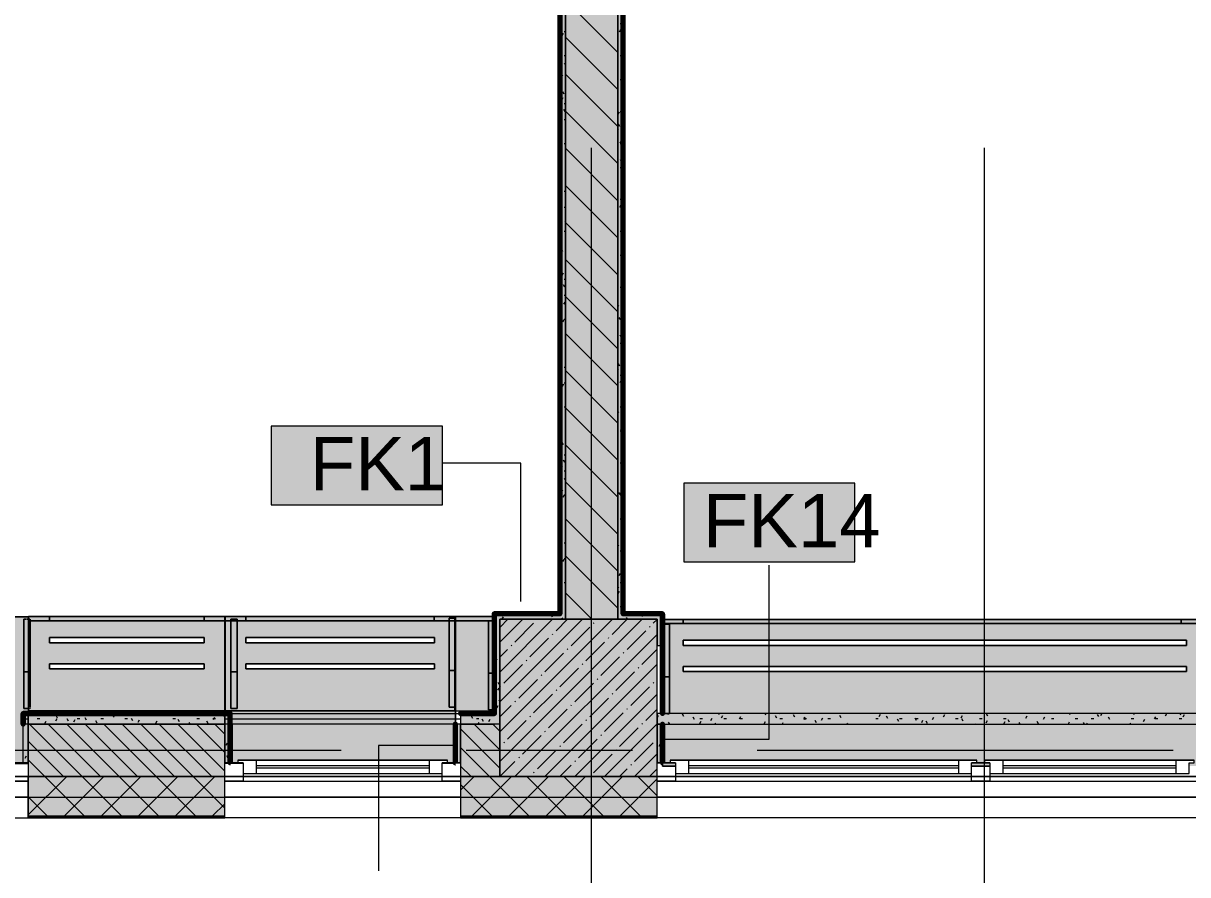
# Model space of a CAD drawing. Header units: millimetres. Extents: x -3817 to 677485, y -22715 to 103890.
# Drawn here: x 562509 to 566953, y 1402 to 4652 of the extents above; entities that cross this region are included whole.
import ezdxf

# ---------------------------------------------------------------- set-up
doc = ezdxf.new("R2010")
doc.units = ezdxf.units.MM
doc.layers.add('PDF _Геометрия', color=7, linetype='Continuous', true_color=0x1d1d1d)
doc.layers.add('PDF _Сплошная заливка', color=7, linetype='Continuous', true_color=0xffffff)
doc.layers.add('PDF _Текст', color=7, linetype='Continuous')
doc.styles.add('PDF GOST-Common', font='arial.ttf')

msp = doc.modelspace()

# ---------------------------------------------------------------- hatches: boundary and pattern name
at = {"layer": 'PDF _Сплошная заливка', "transparency": 33554559}
for points in [[(564778.1, 2376.9), (564798.1, 2376.9), (564798.1, 9156.9), (564778.1, 9156.9), (564778.1, 3094.1)], [(564928.1, 1776.9), (564928.1, 2376.9), (564328.1, 2376.9), (564328.1, 1776.9), (564477, 1776.9)], [(564948.1, 2376.9), (564948.1, 2396.9), (564798.1, 2396.9), (564798.1, 2376.9), (564928.1, 2376.9)], [(568828.1, 1976.9), (568828.1, 2016.9), (564928.1, 2016.9), (564928.1, 1976.9), (568130.7, 1976.9)]]:
    msp.add_hatch(color=256, dxfattribs=at).paths.add_polyline_path(points)
at = {"layer": 'PDF _Сплошная заливка', "true_color": 0xeae6de, "transparency": 33554559}
h = msp.add_hatch(color=254, dxfattribs=at)
h.paths.add_polyline_path([(562509.1, 2016.9), (562509.1, 1976.9), (562527.9, 1976.9), (562527.9, 2016.9)], flags=0)
h.paths.add_polyline_path([(560477.9, 1826.9), (560477.9, 1828.9), (560477.9, 1838.9), (561647.9, 1838.9), (561647.9, 1828.9), (561677.9, 1828.9), (561677.9, 1838.9), (562477.9, 1838.9), (562477.9, 1828.9), (562506.9, 1830.9), (562508.1, 2017.9), (562509.1, 2017.9), (562529.1, 2017.9), (562529.1, 2386.8), (560449.1, 2386.7), (560449.1, 1826.9)], flags=0)
h.paths.add_polyline_path([(560529.1, 2187.1), (560529.1, 2207.1), (562449.1, 2207.1), (562449.1, 2187.1), (560823.3, 2187.1)], flags=0)
h.paths.add_polyline_path([(560529.1, 2287.1), (560529.1, 2307.1), (562449.1, 2307.1), (562449.1, 2287.1), (560823.3, 2287.1)], flags=0)
h = msp.add_hatch(color=254, dxfattribs=at)
h.paths.add_polyline_path([(562528.9, 2027.4), (563279.1, 2027.4), (563279.1, 2387.3), (562528.9, 2387.3), (562528.9, 2138.1)], flags=0)
h.paths.add_polyline_path([(562608.9, 2187.3), (562608.9, 2207.3), (563199.1, 2207.3), (563199.1, 2187.3)], flags=0)
h.paths.add_polyline_path([(562608.9, 2287.3), (562608.9, 2307.3), (563199.1, 2307.3), (563199.1, 2287.3)], flags=0)
h = msp.add_hatch(color=254, dxfattribs=at)
h.paths.add_polyline_path([(563277.9, 2027.4), (564158.1, 2027.4), (564158.1, 2387.3), (563277.9, 2387.3), (563277.9, 2138.1)], flags=0)
h.paths.add_polyline_path([(563357.9, 2187.3), (563357.9, 2207.3), (564078.3, 2207.3), (564078.3, 2187.3), (563746.3, 2187.3)], flags=0)
h.paths.add_polyline_path([(563357.9, 2287.3), (563357.9, 2307.3), (564078.3, 2307.3), (564078.3, 2287.3), (563746.3, 2287.3)], flags=0)
h = msp.add_hatch(color=254, dxfattribs=at)
h.paths.add_polyline_path([(564156.4, 2027.4), (564306.6, 2027.4), (564306.6, 2387.3), (564156.4, 2387.3), (564156.4, 2138.1)], flags=0)
h.paths.add_polyline_path([(564307.6, 2027.4), (564308.1, 2027.4), (564307.6, 2138.1)], flags=0)
h = msp.add_hatch(color=254, dxfattribs=at)
h.paths.add_polyline_path([(564949.1, 1816.9), (564998.1, 1816.9), (564998.1, 1828.9), (564978.1, 1828.9), (564978.1, 1838.9), (566148.1, 1838.9), (566148.1, 1828.9), (566128.1, 1828.9), (566128.1, 1816.9), (566198.1, 1816.9), (566198.1, 1828.9), (566178.1, 1828.9), (566178.1, 1838.9), (566978.1, 1838.9), (566978.1, 1828.9), (566958.1, 1828.9), (566958.1, 1816.9), (567028.1, 1816.9), (567028.1, 1828.9), (567007.1, 1828.9), (567007.1, 1976.9), (564949.1, 1976.9), (564948.1, 1816.9)], flags=0)
h.paths.add_polyline_path([(566669.2, 2016.9), (567028.1, 2017.9), (567028.1, 2376.8), (564949.1, 2375.5), (564949.1, 2016.9), (565917.6, 2016.9)], flags=0)
h.paths.add_polyline_path([(565028.1, 2177.1), (565028.1, 2197.1), (566948.1, 2197.1), (566948.1, 2177.1), (565207.7, 2177.1)], flags=0)
h.paths.add_polyline_path([(565028.1, 2277.1), (565028.1, 2297.1), (566948.1, 2297.1), (566948.1, 2277.1), (565207.7, 2277.1)], flags=0)
at = {"layer": 'PDF _Сплошная заливка', "transparency": 33554559}
h = msp.add_hatch(color=256, dxfattribs=at)
h.paths.add_polyline_path([(564178.1, 1976.9), (564308.1, 1976.9), (564308.1, 2016.9), (564178.1, 2016.9)], flags=0)
h.paths.add_polyline_path([(563015.5, 1976.9), (563278.1, 1976.9), (563278.1, 2016.9), (562527.9, 2016.9), (562527.9, 1976.9)], flags=0)
at = {"layer": 'PDF _Сплошная заливка', "true_color": 0xeae6de, "transparency": 33554559}
h = msp.add_hatch(color=254, dxfattribs=at)
h.paths.add_polyline_path([(563297.7, 2016.9), (563278.1, 2016.9), (563278.1, 1976.9), (563297.7, 1976.9)], flags=0)
h.paths.add_polyline_path([(563348.1, 1827.4), (563348.1, 1828.9), (563328.1, 1828.9), (563328.1, 1838.9), (564128.1, 1838.9), (564128.1, 1828.9), (564157.1, 1828.9), (564157.1, 2027.4), (563278.1, 2027.4), (563278.1, 2017.9), (563298.7, 2016.9), (563298.1, 1828.9), (563328.1, 1827.4)], flags=0)
at = {"layer": 'PDF _Сплошная заливка', "transparency": 33554559}
h = msp.add_hatch(color=256, dxfattribs=at)
h.paths.add_polyline_path([(590708.1, 1776.9), (590708.1, 1976.9), (590658.1, 1976.9), (590658.1, 1776.9)], flags=0)
h.paths.add_polyline_path([(584278.1, 1776.9), (584278.1, 1976.9), (583278.4, 1976.9), (583278.4, 1776.9), (584206.9, 1776.9)], flags=0)
h.paths.add_polyline_path([(588591.4, 1776.9), (589258.1, 1776.9), (589258.1, 1976.9), (588138.1, 1976.9), (588138.1, 1776.9)], flags=0)
h.paths.add_polyline_path([(585778.1, 1776.9), (586038.1, 1776.9), (586038.1, 1976.9), (585778.1, 1976.9)], flags=0)
h.paths.add_polyline_path([(576978.1, 1776.9), (577608.1, 1776.9), (577608.1, 1976.9), (576978.1, 1976.9)], flags=0)
h.paths.add_polyline_path([(578448.1, 1776.9), (578577.9, 1776.9), (578577.9, 1976.9), (578448.1, 1976.9), (578448.1, 1803.6)], flags=0)
h.paths.add_polyline_path([(574878.1, 1776.9), (574878.1, 1976.9), (574678.1, 1976.9), (574678.1, 1776.9)], flags=0)
h.paths.add_polyline_path([(574078.1, 1776.9), (574078.1, 1976.9), (573778.1, 1976.9), (573778.1, 1776.9), (573976.6, 1776.9)], flags=0)
h.paths.add_polyline_path([(582097.9, 1776.9), (582378.4, 1776.9), (582378.4, 1976.9), (582097.9, 1976.9)], flags=0)
h.paths.add_polyline_path([(572878.1, 1776.9), (572878.1, 1976.9), (571528.1, 1976.9), (571528.1, 1776.9), (572515.1, 1776.9)], flags=0)
h.paths.add_polyline_path([(563278.1, 1776.9), (563278.1, 1976.9), (562527.9, 1976.9), (562527.9, 1776.9), (563015.5, 1776.9)], flags=0)
h.paths.add_polyline_path([(564178.1, 1776.9), (564328.1, 1776.9), (564328.1, 1976.9), (564178.1, 1976.9)], flags=0)
h.paths.add_polyline_path([(569428.1, 1776.9), (569428.1, 1976.9), (568678.1, 1976.9), (568678.1, 1776.9), (568861.4, 1776.9)], flags=0)
h.paths.add_polyline_path([(567028.1, 1776.9), (567778.1, 1776.9), (567778.1, 1976.9), (567028.1, 1976.9)], flags=0)
h.paths.add_polyline_path([(558998.1, 1776.9), (559828.1, 1776.9), (559828.1, 1976.9), (558998.1, 1976.9)], flags=0)
h = msp.add_hatch(color=256, dxfattribs=at)
h.paths.add_polyline_path([(584278.1, 1626.9), (584278.1, 1776.9), (583278.4, 1776.9), (583278.4, 1626.9), (584206.9, 1626.9)], flags=0)
h.paths.add_polyline_path([(589258.1, 1626.9), (589258.1, 1776.9), (588138.1, 1776.9), (588138.1, 1626.9), (588591.4, 1626.9)], flags=0)
h.paths.add_polyline_path([(586038.1, 1626.9), (586038.1, 1776.9), (585178.1, 1776.9), (585178.1, 1626.9), (585668.4, 1626.9)], flags=0)
h.paths.add_polyline_path([(591155.8, 1626.9), (591155.8, 1776.9), (590158.1, 1776.9), (590158.1, 1626.9), (590783.6, 1626.9)], flags=0)
h.paths.add_polyline_path([(573778.1, 1626.9), (574878.1, 1626.9), (574878.1, 1776.9), (573778.1, 1776.9)], flags=0)
h.paths.add_polyline_path([(581257.9, 1626.9), (582378.4, 1626.9), (582378.4, 1776.9), (581257.9, 1776.9)], flags=0)
h.paths.add_polyline_path([(578448.1, 1626.9), (578577.9, 1626.9), (578577.9, 1776.9), (576978.1, 1776.9), (576978.1, 1626.9), (578361, 1626.9)], flags=0)
h.paths.add_polyline_path([(564928.1, 1626.9), (564928.1, 1776.9), (564178.1, 1776.9), (564178.1, 1626.9), (564477, 1626.9)], flags=0)
h.paths.add_polyline_path([(567778.1, 1626.9), (567778.1, 1776.9), (567028.1, 1776.9), (567028.1, 1626.9), (567399.9, 1626.9)], flags=0)
h.paths.add_polyline_path([(572878.1, 1626.9), (572878.1, 1776.9), (571528.1, 1776.9), (571528.1, 1626.9), (572515.1, 1626.9)], flags=0)
h.paths.add_polyline_path([(568861.4, 1626.9), (569428.1, 1626.9), (569428.1, 1776.9), (568678.1, 1776.9), (568678.1, 1626.9)], flags=0)
h.paths.add_polyline_path([(563278.1, 1626.9), (563278.1, 1776.9), (562527.9, 1776.9), (562527.9, 1626.9), (563015.5, 1626.9)], flags=0)
h.paths.add_polyline_path([(560427.9, 1626.9), (560427.9, 1776.9), (558998.1, 1776.9), (558998.1, 1626.9), (559361.8, 1626.9)], flags=0)
h.paths.add_polyline_path([(555898.1, 1626.9), (555898.1, 1776.9), (551908.1, 1776.9), (551908.1, 1626.9), (554977.4, 1626.9)], flags=0)

# ---------------------------------------------------------------- linework, layer by layer
at = {"layer": 'PDF _Геометрия', "color": 231, "lineweight": 70, "true_color": 0xff80c0}
for points in [[(564948.1, 2396.9), (564948.1, 2017.4), (564949.1, 2017.4), (564949.1, 2396.9), (564949.1, 2397.9), (564799.1, 2397.9), (564799.1, 9155.9), (564948.1, 9155.9), (564949.1, 9155.9), (564949.1, 9555.9)], [(564198.1, 8925.9), (564557.1, 8925.9), (564557.1, 2397.9), (564307.6, 2397.9), (564306.6, 2397.9), (564306.6, 2017.9)], [(564558.1, 2397.9), (564558.1, 8926.9)], [(564306.6, 2016.9), (564307.6, 2016.9), (564307.6, 2396.9), (564308.1, 2396.9)]]:
    msp.add_lwpolyline(points, dxfattribs=at)
at = {"layer": 'PDF _Геометрия', "color": 7, "lineweight": 9}
for points in [[(564778.1, 9176.9), (564778.1, 9156.9), (564778.1, 2376.9), (564578.1, 2376.9), (564578.1, 8926.9), (564578.1, 2376.9), (564328.1, 2376.9), (564328.1, 1976.9), (564308.1, 1976.9), (564178.1, 1976.9), (564308.1, 1976.9)], [(564328.1, 1976.9), (564328.1, 1776.9), (564928.1, 1776.9), (564928.1, 2376.9), (564778.1, 2376.9), (564778.1, 9156.9)], [(564798.1, 2396.9), (564798.1, 9155.9)], [(564407.5, 2444.8), (564407.5, 2972.4), (564108.5, 2972.4)], [(564959, 1919.3), (565356.2, 1919.3), (565356.2, 2583)], [(564558.1, 2396.9), (564308.1, 2396.9)], [(564948.1, 2396.9), (564799.1, 2396.9)], [(564151.7, 1894.8), (563865.1, 1894.8), (563865.1, 1417.1)], [(562527.9, 1697.9), (563278.1, 1697.9)], [(564178.1, 1697.9), (564928.1, 1697.9)], [(562527.9, 1626.9), (563278.1, 1626.9)], [(562527.9, 1623.9), (563278.1, 1623.9)], [(564178.1, 1626.9), (564928.1, 1626.9)], [(564178.1, 1623.9), (564928.1, 1623.9)]]:
    msp.add_lwpolyline(points, dxfattribs=at)
at = {"layer": 'PDF _Геометрия', "color": 231, "lineweight": 9, "true_color": 0xff80c0}
for points in [[(564928.1, 9156.9), (564798.1, 9156.9), (564798.1, 9155.9), (564798.1, 2396.9), (564799.1, 2396.9), (564948.1, 2396.9)], [(564308.1, 2396.9), (564558.1, 2396.9), (564558.1, 2397.9)]]:
    msp.add_lwpolyline(points, dxfattribs=at)
at = {"layer": 'PDF _Геометрия', "color": 9, "lineweight": 9, "true_color": 0xc0c0c0}
for points in [[(564558.1, 8926.9), (564558.1, 2397.9)], [(564308.1, 2396.9), (564308.1, 2376.9), (564308.1, 2016.9), (564178.1, 2016.9), (564178.1, 1976.9), (564178.1, 1776.9), (564178.1, 1618.9), (564928.1, 1618.9), (564928.1, 1776.9), (567028.1, 1776.9)], [(567028.1, 1618.9), (564928.1, 1618.9), (564928.1, 1776.9), (564328.1, 1776.9), (564328.1, 1976.9), (564328.1, 2376.9), (564558.1, 2376.9), (564578.1, 2376.9), (564778.1, 2376.9), (564798.1, 2376.9), (564928.1, 2376.9), (564928.1, 2276.9), (564948.1, 2276.9), (564948.1, 2376.9), (564948.1, 2396.9)], [(558998.1, 1996.9), (558998.1, 2016.9), (558998.1, 1976.9), (558998.1, 1776.9), (558998.1, 1618.9), (560427.9, 1618.9), (560427.9, 1776.9), (560427.9, 1618.9), (562527.9, 1618.9), (562527.9, 1776.9), (560428.1, 1776.9), (562527.9, 1776.9)], [(564158.1, 2016.9), (564178.1, 2016.9), (564178.1, 1976.9)], [(564158.1, 1996.9), (564178.1, 1996.9)], [(564178.1, 1776.9), (563278.1, 1776.9)], [(567028.1, 1776.9), (564928.1, 1776.9)]]:
    msp.add_lwpolyline(points, dxfattribs=at)
at = {"layer": 'PDF _Геометрия', "lineweight": 9}
for points in [[(564778.1, 4540.4), (564578.1, 4740.4)], [(564778.1, 4398.9), (564578.1, 4598.9)], [(564778.1, 4257.5), (564578.1, 4457.5)], [(564778.1, 4116.1), (564578.1, 4316.1)], [(564778.1, 3974.7), (564578.1, 4174.7)], [(564778.1, 3833.3), (564578.1, 4033.3)], [(564778.1, 3691.8), (564578.1, 3891.8)], [(564778.1, 3550.4), (564578.1, 3750.4)], [(564778.1, 3409), (564578.1, 3609)], [(564778.1, 3267.6), (564578.1, 3467.6)], [(564778.1, 3126.2), (564578.1, 3326.2)], [(564778.1, 2984.7), (564578.1, 3184.7)], [(564778.1, 2843.3), (564578.1, 3043.3)], [(564778.1, 2701.9), (564578.1, 2901.9)], [(564778.1, 2560.5), (564578.1, 2760.5)], [(564778.1, 2419), (564578.1, 2619)], [(564678.9, 2376.9), (564578.1, 2477.6)], [(564328.1, 2289.8), (564415.2, 2376.9)], [(564328.1, 2175.7), (564529.2, 2376.9)], [(564328.1, 2061.7), (564643.3, 2376.9)], [(564328.1, 1947.6), (564757.3, 2376.9)], [(564328.1, 1833.6), (564871.4, 2376.9)], [(564328.6, 2347.3), (564358.2, 2376.9)], [(564385.6, 2290.3), (564456.9, 2361.6)], [(564471.2, 2375.8), (564472.2, 2376.9)], [(564542.5, 2333.1), (564586.3, 2376.9)], [(564685, 2361.6), (564687.4, 2363.9)], [(564699.3, 2375.8), (564700.3, 2376.9)], [(564756.3, 2318.8), (564814.4, 2376.9)], [(564913.1, 2361.6), (564928.1, 2376.6)], [(564385.4, 1776.9), (564928.1, 2319.5)], [(564528.2, 2318.8), (564530.6, 2321.2)], [(564599.5, 2276), (564670.8, 2347.3)], [(564813.3, 2261.8), (564884.6, 2333.1)], [(564898.9, 2347.3), (564901.2, 2349.7)], [(564371.4, 2276), (564373.8, 2278.4)], [(564442.7, 2233.3), (564513.9, 2304.5)], [(564656.5, 2219), (564727.8, 2290.3)], [(564742, 2304.5), (564744.4, 2306.9)], [(564328.1, 2232.8), (564357.1, 2261.8)], [(564499.7, 2176.2), (564571, 2247.5)], [(564585.2, 2261.8), (564587.6, 2264.1)], [(564713.5, 2162), (564784.8, 2233.3)], [(564799.1, 2247.5), (564801.4, 2249.9)], [(564870.4, 2204.7), (564928.1, 2262.5)], [(564342.9, 2133.5), (564414.2, 2204.7)], [(564428.4, 2219), (564430.8, 2221.4)], [(564499.5, 1776.9), (564928.1, 2205.5)], [(564556.7, 2119.2), (564628, 2190.5)], [(564642.3, 2204.7), (564644.6, 2207.1)], [(564856.1, 2190.5), (564858.5, 2192.9)], [(564399.9, 2076.4), (564471.2, 2147.7)], [(564485.4, 2162), (564487.8, 2164.4)], [(564613.7, 2062.2), (564685, 2133.5)], [(564699.3, 2147.7), (564701.6, 2150.1)], [(564770.6, 2105), (564841.8, 2176.2)], [(564913.1, 2133.5), (564915.5, 2135.8)], [(564927.4, 2147.7), (564928.1, 2148.5)], [(564328.6, 2119.2), (564331, 2121.6)], [(564456.9, 2019.4), (564528.2, 2090.7)], [(564542.5, 2105), (564544.8, 2107.3)], [(564613.5, 1776.9), (564928.1, 2091.4)], [(564756.3, 2090.7), (564758.7, 2093.1)], [(564827.6, 2047.9), (564898.9, 2119.2)], [(564328.1, 2004.7), (564371.4, 2047.9)], [(564385.6, 2062.2), (564388, 2064.6)], [(564599.5, 2047.9), (564601.9, 2050.3)], [(564670.8, 2005.2), (564742, 2076.4)], [(564442.7, 2005.2), (564445, 2007.5)], [(564513.9, 1962.4), (564585.2, 2033.7)], [(564727.8, 1948.1), (564799.1, 2019.4)], [(564813.3, 2033.7), (564815.7, 2036)], [(564884.6, 1990.9), (564928.1, 2034.4)], [(562883.3, 1626.9), (562733.3, 1776.9), (562533.3, 1976.9)], [(562804, 1776.9), (562604, 1976.9)], [(563024.7, 1626.9), (562874.7, 1776.9), (562674.7, 1976.9)], [(562945.4, 1776.9), (562745.4, 1976.9)], [(563166.1, 1626.9), (563016.1, 1776.9), (562816.1, 1976.9)], [(563086.8, 1776.9), (562886.8, 1976.9)], [(563278.1, 1656.3), (563157.6, 1776.9), (562957.6, 1976.9)], [(563228.3, 1776.9), (563028.3, 1976.9)], [(563278.1, 1797.7), (563099, 1976.9)], [(563278.1, 1868.4), (563169.7, 1976.9)], [(563278.1, 1939.1), (563240.4, 1976.9)], [(564328.1, 1808.4), (564178.1, 1958.4)], [(564328.1, 1879.1), (564230.4, 1976.9)], [(564328.1, 1949.8), (564301.1, 1976.9)], [(564357.1, 1919.6), (564428.4, 1990.9)], [(564571, 1905.4), (564642.3, 1976.7)], [(564656.5, 1990.9), (564658.9, 1993.3)], [(564727.6, 1776.9), (564928.1, 1977.4)], [(564784.8, 1891.1), (564856.1, 1962.4)], [(564870.4, 1976.7), (564872.7, 1979)], [(562662.6, 1776.9), (562527.9, 1911.6)], [(564414.2, 1862.6), (564485.4, 1933.9)], [(564499.7, 1948.1), (564502.1, 1950.5)], [(564628, 1848.3), (564699.3, 1919.6)], [(564713.5, 1933.9), (564715.9, 1936.3)], [(564927.4, 1919.6), (564928.1, 1920.4)], [(564438.9, 1626.9), (564288.9, 1776.9), (564178.1, 1887.7)], [(564328.1, 1890.6), (564328.6, 1891.1)], [(564342.9, 1905.4), (564345.2, 1907.7)], [(564471.2, 1805.6), (564542.5, 1876.9)], [(564556.7, 1891.1), (564559.1, 1893.5)], [(564770.6, 1876.9), (564772.9, 1879.2)], [(564841.8, 1834.1), (564913.1, 1905.4)], [(562741.9, 1626.9), (562591.9, 1776.9), (562527.9, 1840.9)], [(564328.4, 1776.9), (564385.6, 1834.1)], [(564399.9, 1848.3), (564402.3, 1850.7)], [(564613.7, 1834.1), (564616.1, 1836.5)], [(564685, 1791.3), (564756.3, 1862.6)], [(564827.6, 1819.8), (564830, 1822.2)], [(564841.6, 1776.9), (564928.1, 1863.3)], [(564218.2, 1776.9), (564178.1, 1817)], [(564456.9, 1791.3), (564459.3, 1793.7)], [(564556.5, 1776.9), (564599.5, 1819.8)], [(564670.8, 1777.1), (564673.1, 1779.4)], [(564784.6, 1776.9), (564813.3, 1805.6)], [(564898.9, 1777.1), (564928.1, 1806.3)], [(562527.9, 1771.4), (562533.3, 1776.9)], [(562527.9, 1630), (562674.7, 1776.9)], [(562666.1, 1626.9), (562816.1, 1776.9)], [(562807.6, 1626.9), (562957.6, 1776.9)], [(562949, 1626.9), (563099, 1776.9)], [(563090.4, 1626.9), (563240.4, 1776.9)], [(564178.1, 1724.6), (564230.4, 1776.9)], [(564297.5, 1626.9), (564178.1, 1746.3)], [(564221.8, 1626.9), (564371.8, 1776.9)], [(564363.2, 1626.9), (564513.2, 1776.9)], [(564580.4, 1626.9), (564430.4, 1776.9)], [(564442.5, 1776.9), (564442.7, 1777.1)], [(564504.6, 1626.9), (564654.6, 1776.9)], [(564721.8, 1626.9), (564571.8, 1776.9)], [(564646, 1626.9), (564796, 1776.9)], [(564863.2, 1626.9), (564713.2, 1776.9)], [(564787.5, 1626.9), (564928.1, 1767.5)], [(564928.1, 1703.4), (564854.6, 1776.9)], [(562600.5, 1626.9), (562527.9, 1699.5)], [(563231.8, 1626.9), (563278.1, 1673.1)]]:
    msp.add_lwpolyline(points, dxfattribs=at)
at = {"layer": 'PDF _Геометрия', "color": 253, "lineweight": 9, "true_color": 0x9b9b9b}
for points in [[(564788.8, 4626.7), (564783.8, 4618)], [(564786.8, 4650.5), (564796.9, 4650.5)], [(564569.5, 4612.6), (564564.5, 4603.9)], [(564573.5, 4620.1), (564578.1, 4620.1)], [(564798.1, 4581.8), (564795, 4576.4)], [(564780, 4571.8), (564778.1, 4575.1)], [(564573.5, 4528.6), (564578.1, 4528.6)], [(564578.1, 4494.8), (564575, 4500.2)], [(564786.8, 4528.6), (564796.9, 4528.6)], [(564568.8, 4449.9), (564563.8, 4458.6)], [(564798.1, 4479.5), (564794.3, 4486.1)], [(564786.8, 4437.2), (564796.9, 4437.2)], [(564568.4, 4366.9), (564563.4, 4358.1)], [(564572.9, 4381.8), (564567.9, 4390.6)], [(564577, 4313.8), (564572, 4322.5)], [(564573.5, 4345.7), (564578.1, 4345.7)], [(564578.1, 4322.7), (564574.5, 4316.5)], [(564783.7, 4313), (564778.6, 4304.3)], [(564786.8, 4315.3), (564796.9, 4315.3)], [(564565.9, 4272.2), (564560.8, 4280.9)], [(564573.5, 4284.8), (564578.1, 4284.8)], [(564785.2, 4258), (564780.2, 4266.7)], [(564779.6, 4244.9), (564778.1, 4242.4)], [(564573.5, 4193.3), (564578.1, 4193.3)], [(564790.7, 4203.3), (564785.7, 4194.6)], [(564786.8, 4193.3), (564796.9, 4193.3)], [(564558.8, 4162.5), (564558.1, 4163.7)], [(564578.1, 4139.8), (564577.5, 4138.8)], [(564562.9, 4094.5), (564558.1, 4102.7)], [(564786.8, 4101.9), (564796.9, 4101.9)], [(564793.4, 4122), (564788.3, 4130.7)], [(564573.5, 4010.5), (564578.1, 4010.5)], [(564578.1, 4007.1), (564577.2, 4008.8)], [(564559.2, 3985.1), (564558.1, 3983.3)], [(564778.5, 3999.2), (564778.1, 3998.6)], [(564789.6, 3957.6), (564784.6, 3948.9)], [(564786.8, 3980), (564796.9, 3980)], [(564573.5, 3949.5), (564578.1, 3949.5)], [(564798.1, 3911.3), (564795.8, 3907.2)], [(564578.1, 3896), (564576.4, 3893.1)], [(564779.2, 3902.6), (564778.1, 3904.5)], [(564573.5, 3858.1), (564578.1, 3858.1)], [(564786.8, 3858.1), (564796.9, 3858.1)], [(564568, 3780.7), (564563, 3789.4)], [(564786.8, 3766.6), (564796.9, 3766.6)], [(564798.1, 3748), (564797.6, 3748.9)], [(564569.2, 3697.7), (564564.2, 3689)], [(564576.2, 3644.6), (564571.2, 3653.4)], [(564573.5, 3675.2), (564578.1, 3675.2)], [(564786.8, 3644.7), (564796.9, 3644.7)], [(564573.5, 3614.2), (564578.1, 3614.2)], [(564576.3, 3588), (564571.3, 3579.3)], [(564780.4, 3575.8), (564778.1, 3571.8)], [(564798.1, 3565.1), (564794.6, 3571.2)], [(564572.2, 3520), (564567.2, 3511.3)], [(564573.5, 3522.8), (564578.1, 3522.8)], [(564788.5, 3520.8), (564783.4, 3529.5)], [(564786.8, 3522.8), (564796.9, 3522.8)], [(564798.1, 3484.6), (564797.7, 3483.8)], [(564562.1, 3425.3), (564558.1, 3432.1)], [(564786.8, 3431.3), (564796.9, 3431.3)], [(564792.6, 3452.8), (564787.5, 3461.5)], [(564796.6, 3384.8), (564791.6, 3393.5)], [(564573.5, 3339.9), (564578.1, 3339.9)], [(564785.5, 3343.1), (564780.5, 3351.8)], [(564779.3, 3330), (564778.1, 3328)], [(564786.8, 3309.4), (564796.9, 3309.4)], [(564571.1, 3274.2), (564566.1, 3265.5)], [(564573.5, 3278.9), (564578.1, 3278.9)], [(564790.4, 3288.4), (564785.4, 3279.7)], [(564578.1, 3225.4), (564577.2, 3223.9)], [(564778.4, 3233.5), (564778.1, 3234)], [(564573.5, 3187.5), (564578.1, 3187.5)], [(564782.5, 3165.4), (564778.1, 3173)], [(564786.8, 3187.5), (564796.9, 3187.5)], [(564797.5, 3178.7), (564792.5, 3170)], [(564558.9, 3070.1), (564558.1, 3068.9)], [(564578.1, 3092.7), (564577.5, 3093.8)], [(564786.8, 3096.1), (564796.9, 3096.1)], [(564793.4, 3110.7), (564788.4, 3102)], [(564798.1, 3077.4), (564796.8, 3079.7)], [(564571.3, 3043.5), (564566.3, 3052.2)], [(564575.4, 2975.5), (564570.4, 2984.2)], [(564573.5, 3004.6), (564578.1, 3004.6)], [(564565.9, 2960.5), (564560.9, 2951.8)], [(564573.5, 2943.7), (564578.1, 2943.7)], [(564786.8, 2974.1), (564796.9, 2974.1)], [(564561.8, 2892.4), (564558.1, 2886)], [(564578.1, 2909.8), (564574.5, 2916.1)], [(564568.3, 2865.8), (564563.3, 2874.5)], [(564573, 2850.8), (564568, 2842.1)], [(564573.5, 2852.2), (564578.1, 2852.2)], [(564787.7, 2851.7), (564782.6, 2860.4)], [(564786.8, 2852.2), (564796.9, 2852.2)], [(564792.3, 2865), (564787.3, 2856.2)], [(564561.3, 2756.1), (564558.1, 2761.6)], [(564786.8, 2760.8), (564796.9, 2760.8)], [(564795.8, 2715.6), (564790.8, 2724.3)], [(564565.3, 2688.1), (564560.3, 2696.8)], [(564573.5, 2669.3), (564578.1, 2669.3)], [(564560.8, 2646.7), (564558.1, 2642.1)], [(564780.1, 2660.9), (564778.1, 2657.4)], [(564786.8, 2638.9), (564796.9, 2638.9)], [(564571.9, 2605.1), (564566.9, 2596.4)], [(564573.5, 2608.4), (564578.1, 2608.4)], [(564578.1, 2554.9), (564578, 2554.7)], [(564787.2, 2551.2), (564782.1, 2542.5)], [(564573.5, 2516.9), (564578.1, 2516.9)], [(564781.7, 2496.2), (564778.1, 2502.4)], [(564786.8, 2516.9), (564796.9, 2516.9)], [(564783.1, 2483.2), (564778.1, 2474.6)], [(564786.8, 2425.5), (564796.9, 2425.5)], [(564794.2, 2441.5), (564789.2, 2432.8)], [(564340.3, 2386.8), (564335.3, 2378.1)], [(564351.2, 2388.5), (564346.3, 2396.9)], [(564486.9, 2396.9), (564486.6, 2396.3)], [(564528.9, 2385.5), (564523.9, 2394.2)], [(564569.1, 2376.9), (564565.5, 2383)], [(564815.4, 2376.9), (564811.2, 2384.1)], [(564873.4, 2395.8), (564868.4, 2387.1)], [(564910.7, 2394.7), (564909.5, 2396.9)], [(564939.2, 2364.5), (564948.1, 2364.5)], [(564308.1, 2303.6), (564309.2, 2303.6)], [(564316.9, 2224.4), (564311.9, 2215.7)], [(564308.1, 2181.7), (564309.2, 2181.7)], [(564325.9, 2127.5), (564320.9, 2136.2)], [(564324, 2114.7), (564319, 2106)], [(564308.1, 2059.7), (564309.2, 2059.7)], [(564319.9, 2046.7), (564314.9, 2038)], [(564328.1, 2062.7), (564324.9, 2068.2)], [(562542.9, 2016.8), (562537.9, 2008.1)], [(562640.3, 1999), (562635.3, 2007.7)], [(562750, 1991.9), (562744.9, 2000.7)], [(562788.6, 2015.7), (562783.6, 2007)], [(562856.6, 2011.6), (562851.6, 2002.9)], [(563022.1, 2008.3), (563017.1, 2016.9)], [(563238.4, 2002.3), (563233.4, 1993.6)], [(563278.1, 2010.1), (563275.1, 2004.8)], [(564224.4, 1998.5), (564219.3, 2007.2)], [(564232.3, 2016.9), (564231.6, 2015.6)], [(564328.1, 1999.9), (564326, 1996.3)], [(564932.2, 2009.9), (564928.1, 2002.8)], [(564971.4, 2016.9), (564968.8, 2012.4)], [(565029.6, 2005.9), (565024.6, 2014.6)], [(565071.3, 1994.7), (565066.2, 2003.4)], [(565165.7, 2014), (565164.1, 2016.9)], [(565177.9, 2008.8), (565172.9, 2000.1)], [(565246, 2004.7), (565240.9, 1996)], [(565343.4, 2011), (565340, 2016.9)], [(565385, 1999.9), (565380, 2008.6)], [(565393.7, 2016.9), (565392.2, 2014.3)], [(565453.1, 2004), (565448, 2012.7)], [(565491.7, 2003.6), (565486.7, 1994.9)], [(565494.7, 1992.8), (565489.7, 2001.5)], [(565630.8, 2001), (565625.7, 2009.7)], [(565779.1, 2013.7), (565774, 2005)], [(565808.5, 1998), (565803.4, 2006.7)], [(565816.1, 2016.9), (565815.7, 2016.1)], [(565983.2, 2001.5), (565978.1, 1992.7)], [(566024.8, 2012.6), (566019.8, 2003.9)], [(566092.8, 2008.5), (566087.8, 1999.8)], [(566190.3, 2007.3), (566185.2, 2016)], [(566338.6, 2007.4), (566333.5, 1998.7)], [(566406.6, 2003.3), (566401.6, 1994.6)], [(566504, 2012.4), (566501.5, 2016.9)], [(566572.1, 2016.5), (566571.9, 2016.9)], [(566613.7, 2005.4), (566608.7, 2014.1)], [(566625.6, 2016.9), (566620.9, 2008.8)], [(566655.3, 1994.2), (566650.3, 2002.9)], [(566749.8, 2013.5), (566747.8, 2016.9)], [(566830, 2005.2), (566825, 1996.5)], [(566871.7, 2016.4), (566866.7, 2007.7)], [(566927.5, 2010.5), (566923.8, 2016.9)], [(566939.7, 2012.3), (566934.7, 2003.6)], [(562561.8, 1998.8), (562571.9, 1998.8)], [(562595.7, 1986.3), (562590.6, 1977.6)], [(562637.3, 1997.4), (562632.3, 1988.7)], [(562681.9, 1987.9), (562676.9, 1996.6)], [(562705.3, 1993.4), (562700.3, 1984.7)], [(562714.2, 1998.8), (562724.3, 1998.8)], [(562791.6, 1980.8), (562786.6, 1989.5)], [(562805.6, 1998.8), (562815.7, 1998.8)], [(562829.1, 1976.9), (562828.2, 1978.3)], [(562897.1, 1998.8), (562907.1, 1998.8)], [(562927.7, 1989), (562922.6, 1997.7)], [(562951.1, 1992.3), (562946, 1983.6)], [(563019.1, 1988.2), (563014.1, 1979.5)], [(563080, 1998.8), (563090, 1998.8)], [(563105.4, 1986), (563100.3, 1994.7)], [(563145.8, 1976.9), (563142, 1983.5)], [(563171.4, 1998.8), (563181.5, 1998.8)], [(563215, 1978.9), (563210, 1987.6)], [(563232.4, 1998.8), (563242.4, 1998.8)], [(563298.1, 1956.9), (563293.3, 1965.3)], [(564238.2, 1998.8), (564248.3, 1998.8)], [(564247.8, 1982.7), (564244.4, 1976.9)], [(564266, 1987.3), (564261, 1996.1)], [(564289.4, 1993.9), (564284.4, 1985.2)], [(564976, 1976.9), (564971.8, 1984.1)], [(565094.7, 1986.5), (565089.6, 1977.8)], [(565091.6, 1998.8), (565101.7, 1998.8)], [(565136.3, 1997.7), (565131.3, 1989)], [(565152, 1976.9), (565149.5, 1981.1)], [(565183.1, 1998.8), (565193.1, 1998.8)], [(565244, 1998.8), (565254.1, 1998.8)], [(565340.4, 1985.4), (565335.5, 1976.9)], [(565396.4, 1998.8), (565406.5, 1998.8)], [(565408.4, 1981.3), (565405.8, 1976.9)], [(565487.9, 1998.8), (565497.9, 1998.8)], [(565536.3, 1981.7), (565531.3, 1990.4)], [(565559.7, 1999.6), (565554.7, 1990.8)], [(565579.3, 1998.8), (565589.4, 1998.8)], [(565654.2, 1980.2), (565652.2, 1976.9)], [(565762.2, 1998.8), (565772.3, 1998.8)], [(565850.1, 1986.8), (565845.1, 1995.6)], [(565853.6, 1998.8), (565863.7, 1998.8)], [(565918.1, 1990.9), (565913.1, 1999.6)], [(565914.6, 1998.8), (565924.7, 1998.8)], [(565941.5, 1990.3), (565936.5, 1981.6)], [(565959.8, 1979.8), (565954.7, 1988.5)], [(565996.6, 1976.9), (565996.4, 1977.3)], [(566067, 1998.8), (566077.1, 1998.8)], [(566095.8, 1987.9), (566090.8, 1996.6)], [(566145.6, 1978), (566144.9, 1976.9)], [(566158.4, 1998.8), (566168.5, 1998.8)], [(566187.3, 1989.2), (566182.2, 1980.5)], [(566249.9, 1998.8), (566259.9, 1998.8)], [(566255.3, 1985.1), (566250.5, 1976.9)], [(566273.5, 1984.9), (566268.5, 1993.7)], [(566313.4, 1976.9), (566310.1, 1982.5)], [(566383.2, 1977.9), (566378.2, 1986.6)], [(566432.8, 1998.8), (566442.8, 1998.8)], [(566501, 1984), (566496.9, 1976.9)], [(566524.2, 1998.8), (566534.3, 1998.8)], [(566559.8, 1976.9), (566555.9, 1983.6)], [(566569.1, 1979.9), (566567.3, 1976.9)], [(566585.2, 1998.8), (566595.2, 1998.8)], [(566735.7, 1976.9), (566733.6, 1980.6)], [(566737.6, 1998.8), (566747.6, 1998.8)], [(566788.4, 1994.1), (566783.4, 1985.4)], [(566829, 1998.8), (566839.1, 1998.8)], [(566920.4, 1998.8), (566930.5, 1998.8)], [(564177.2, 1937.8), (564178.1, 1937.8)], [(564939.2, 1937.8), (564948.1, 1937.8)], [(563287.2, 1903.8), (563282.1, 1895.1)], [(563298.1, 1896), (563297.4, 1897.3)], [(564164.5, 1858.4), (564159.5, 1867.1)], [(564928.1, 1876.9), (564928.1, 1876.9)], [(564939.3, 1900.2), (564934.2, 1891.5)], [(562519.5, 1854.3), (562514.4, 1845.6)], [(563291.2, 1846.9), (563286.2, 1855.6)], [(563293.3, 1846.4), (563298.1, 1846.4)], [(564935.2, 1832.2), (564933.3, 1828.9)]]:
    msp.add_lwpolyline(points, dxfattribs=at)
at = {"layer": 'PDF _Геометрия', "color": 253, "lineweight": 9, "true_color": 0xaaaaaa}
for points in [[(564678.1, -283.3), (564678.1, 2216.7), (564678.1, 4177)], [(566178.1, -283.3), (566178.1, 2216.7), (566178.1, 4177)], [(562135.3, 1876.9), (563722.8, 1876.9)], [(564199, 1876.9), (564834, 1876.9)], [(565310.3, 1876.9), (566897.8, 1876.9)], [(564178.1, 1828.9), (564158.1, 1828.9)], [(564948.1, 1828.9), (564928.1, 1828.9)], [(563398.1, 1818.9), (564058.1, 1818.9)], [(564058.1, 1808.9), (563398.1, 1808.9)], [(565048.1, 1818.9), (566078.1, 1818.9)], [(566078.1, 1808.9), (565048.1, 1808.9)], [(566248.1, 1818.9), (566908.1, 1818.9)], [(566908.1, 1808.9), (566248.1, 1808.9)], [(560427.9, 1758.9), (562527.9, 1758.9)], [(563278.1, 1758.9), (564178.1, 1758.9)], [(564928.1, 1758.9), (567028.1, 1758.9)]]:
    msp.add_lwpolyline(points, dxfattribs=at)
at = {"layer": 'PDF _Геометрия', "color": 7, "lineweight": 9}
for points in [[(564108.5, 3114.3), (563455.4, 3114.3), (563455.4, 2814.3), (564108.5, 2814.3)], [(565682.8, 2896.9), (565029.7, 2896.9), (565029.7, 2596.9), (565682.8, 2596.9)], [(563278.1, 1976.9), (562527.9, 1976.9)], [(562527.9, 1776.9), (563278.1, 1776.9)], [(564178.1, 1776.9), (564328.1, 1776.9)]]:
    msp.add_lwpolyline(points, close=True, dxfattribs=at)
at = {"layer": 'PDF _Геометрия', "color": 8, "lineweight": 9, "true_color": 0x808080}
for points in [[(562529.1, 2027.8), (562529.1, 2017.8), (562529.1, 2386.8), (560449.1, 2386.8), (562529.1, 2386.8)], [(562528.9, 2387.3), (563279.1, 2387.3)], [(562529.1, 2387.3), (563279.1, 2387.3), (562529.1, 2387.3)], [(562609.1, 2387.3), (563199.1, 2387.3), (562609.1, 2387.3)], [(563277.9, 2387.3), (564158.1, 2387.3)], [(563278.1, 2387.3), (564158.1, 2387.3), (563278.1, 2387.3)], [(563358.1, 2387.3), (564077.8, 2387.3), (563358.1, 2387.3)], [(564156.4, 2387.3), (564156.4, 2027.4), (564306.6, 2027.4)], [(564306.6, 2387.3), (564156.4, 2387.3), (564306.6, 2387.3)], [(564156.6, 2387.3), (564306.6, 2387.3), (564156.6, 2387.3)], [(564949.1, 2376.8), (567008.1, 2376.8), (564949.1, 2376.8)], [(565028.1, 2376.8), (566928.1, 2376.8), (565028.1, 2376.8)], [(563015.5, 2027.4), (562529.1, 2027.4)], [(563278.1, 2027.4), (563278.1, 2017.9), (563278.1, 2027.4), (564158.1, 2027.4), (564158.1, 1976.9), (564158.1, 2027.4)], [(563278.1, 2016.9), (563278.1, 1976.9)]]:
    msp.add_lwpolyline(points, dxfattribs=at)
at = {"layer": 'PDF _Геометрия', "color": 253, "lineweight": 9, "true_color": 0xaba79f}
for points in [[(562519.1, 2376.9), (562510.9, 2376.9)], [(562524.7, 2376.9), (562521.1, 2376.9)], [(562524.7, 2376.9), (562521.1, 2376.9)], [(562528.9, 2376.9), (562525.1, 2376.9)], [(562528.9, 2376.9), (562525.1, 2376.9)], [(563324.9, 2176.9), (563324.9, 2371.3)], [(564284.1, 2031.3), (564284.1, 2371.3), (564284.1, 2171.3), (564284.1, 2371.3)], [(564954.5, 2360.8), (564949.1, 2360.8)], [(564951, 2017.9), (564951, 2357.9), (564951, 2157.9), (564951, 2357.9)], [(564955.7, 2357.9), (564951, 2357.9)], [(564955.7, 2357.9), (564951, 2357.9)], [(567008.1, 2360.8), (564955.2, 2360.8)], [(564975, 2357.9), (564956.5, 2357.9)], [(564975, 2357.9), (564956.5, 2357.9)], [(564975, 2017.9), (564975, 2357.9), (564975, 2157.9), (564975, 2357.9)], [(562510.9, 2036.9), (562528.9, 2036.9)], [(562529.1, 2036.9), (562533.1, 2036.9)], [(562534.9, 2039.4), (562534.9, 2036.9)], [(564156.4, 2027.4), (563279.1, 2027.4)], [(563300.9, 2036.9), (563324.9, 2036.9)], [(564151.2, 2041.3), (564134.1, 2041.3)], [(564156.4, 2041.3), (564151.9, 2041.3)], [(564306.7, 2031.3), (564284.1, 2031.3)], [(564975, 2017.9), (564951, 2017.9)]]:
    msp.add_lwpolyline(points, close=True, dxfattribs=at)
for points in [[(562510.9, 2376.9), (562519.1, 2376.9)], [(562510.9, 2376.9), (562519.1, 2376.9)], [(562510.9, 2376.9), (562510.9, 2036.9)], [(562510.9, 2176.9), (562510.9, 2376.9)], [(562510.9, 2376.9), (562510.9, 2176.9)], [(562510.9, 2036.9), (562510.9, 2376.9)], [(562528.9, 2027.4), (562528.9, 2386.3)], [(562529.1, 2386.8), (562529.1, 2376.9)], [(562529.1, 2386.8), (562529.1, 2027.8)], [(562529.1, 2376.9), (562533.5, 2376.9)], [(562534.9, 2376.9), (562534.9, 2041), (562534.9, 2371.3)], [(562534.9, 2176.9), (562534.9, 2371.3), (562534.9, 2176.9)], [(563277.9, 2371.3), (562536, 2371.3), (563277.9, 2371.3)], [(563199.1, 2371.3), (562609.1, 2371.3), (563199.1, 2371.3)], [(563277.9, 2030.1), (563277.9, 2384.5)], [(563279.1, 2371.3), (563279.1, 2384.5), (563279.1, 2030.1)], [(563300.9, 2371.3), (563279.1, 2371.3), (563300.9, 2371.3), (563300.9, 2036.9), (563300.9, 2376.9), (563324.9, 2376.9), (563324.9, 2036.9), (563324.9, 2371.3)], [(563300.9, 2176.9), (563300.9, 2371.3), (563300.9, 2176.9)], [(564134.1, 2371.3), (563324.9, 2371.3), (564134.1, 2371.3), (564134.1, 2041.3), (564134.1, 2381.3), (564152.1, 2381.3)], [(564077.8, 2371.3), (563358.1, 2371.3), (564077.8, 2371.3)], [(564134.1, 2371.3), (564134.1, 2181.3), (564134.1, 2371.3)], [(564153.3, 2381.3), (564155.5, 2381.3)], [(564156.4, 2031.3), (564156.4, 2383.4)], [(564158.1, 2381.3), (564158.1, 2041.3), (564158.1, 2371.3), (564158.1, 2387.3), (564158.1, 2027.4), (564306.6, 2027.4)], [(564158.1, 2371.3), (564158.1, 2181.3), (564158.1, 2371.3)], [(564284.1, 2371.3), (564306.6, 2371.3), (564158.1, 2371.3)], [(564308.1, 2371.3), (564308.1, 2031.3)], [(566928.1, 2360.8), (565028.1, 2360.8), (566928.1, 2360.8)], [(563277.9, 2027.4), (563015.5, 2027.4)], [(563277.9, 2027.7), (563277.9, 2029.8)], [(563278.1, 1976.9), (563278.1, 2016.9)], [(563279.1, 2029.8), (563279.1, 2027.4)], [(564156.4, 2027.7), (564156.4, 2030.8)]]:
    msp.add_lwpolyline(points, dxfattribs=at)
at = {"layer": 'PDF _Геометрия', "color": 8, "lineweight": 9, "true_color": 0x808080}
for points in [[(562528.9, 2387.3), (562528.9, 2027.4), (563279.1, 2027.4), (563279.1, 2387.3)], [(563277.9, 2387.3), (563277.9, 2027.4), (564158.1, 2027.4), (564158.1, 2387.3)], [(567028.1, 2017.9), (567028.1, 2376.8), (564949.1, 2376.8), (567028.1, 2376.8)], [(562608.9, 2287.3), (562608.9, 2307.3), (563199.1, 2307.3), (563199.1, 2287.3)], [(562608.9, 2287.3), (563199.1, 2287.3), (563199.1, 2307.3), (562608.9, 2307.3)], [(563357.9, 2287.3), (563357.9, 2307.3), (564078.3, 2307.3), (564078.3, 2287.3)], [(563357.9, 2287.3), (564078.3, 2287.3), (564078.3, 2307.3), (563357.9, 2307.3)], [(565028.1, 2277.1), (565028.1, 2297.1), (566948.1, 2297.1), (566948.1, 2277.1)], [(565028.1, 2277.1), (566948.1, 2277.1), (566948.1, 2297.1), (565028.1, 2297.1)], [(562608.9, 2187.3), (562608.9, 2207.3), (563199.1, 2207.3), (563199.1, 2187.3)], [(562608.9, 2187.3), (563199.1, 2187.3), (563199.1, 2207.3), (562608.9, 2207.3)], [(563357.9, 2187.3), (563357.9, 2207.3), (564078.3, 2207.3), (564078.3, 2187.3)], [(563357.9, 2187.3), (564078.3, 2187.3), (564078.3, 2207.3), (563357.9, 2207.3)], [(565028.1, 2177.1), (565028.1, 2197.1), (566948.1, 2197.1), (566948.1, 2177.1)], [(565028.1, 2177.1), (566948.1, 2177.1), (566948.1, 2197.1), (565028.1, 2197.1)], [(564948.1, 2138.1), (564948.1, 2016.9)], [(562457.9, 1826.9), (562527.9, 1826.9)], [(563348.1, 1827.4), (563278.1, 1827.4)], [(564158.1, 1827.4), (564108.1, 1827.4)], [(564948.1, 1828.9), (564948.1, 1816.9), (564998.1, 1816.9), (564948.1, 1816.9)], [(566128.1, 1816.9), (566198.1, 1816.9)]]:
    msp.add_lwpolyline(points, close=True, dxfattribs=at)
at = {"layer": 'PDF _Геометрия', "color": 254, "lineweight": 9, "true_color": 0xd5d3cf}
for points in [[(562534.9, 2376.9), (562534.9, 2371.3), (562534.9, 2376.9), (562534.9, 2371.3), (562529.1, 2371.3), (562529.1, 2376.9), (562529.1, 2386.8)], [(562529.1, 2376.9), (562533.5, 2376.9)], [(562609.1, 2387.3), (562609.1, 2371.3), (562609.1, 2387.3)], [(563279.1, 2371.3), (563279.1, 2384.5)], [(563300.9, 2371.3), (563300.9, 2376.9), (563300.9, 2371.3)], [(563324.9, 2371.3), (563324.9, 2376.9), (563324.9, 2371.3)], [(563358.1, 2387.3), (563358.1, 2371.3), (563358.1, 2387.3)], [(564142.2, 2371.3), (564134.1, 2371.3), (564134.1, 2381.3), (564134.1, 2371.3), (564134.1, 2381.3), (564152.1, 2381.3), (564134.1, 2381.3), (564152.1, 2381.3)], [(564156.4, 2371.3), (564145.3, 2371.3)], [(564153.3, 2381.3), (564155.5, 2381.3)], [(564158.1, 2387.3), (564158.1, 2371.3), (564284.1, 2371.3), (564306.6, 2371.3), (564284.1, 2371.3), (564306.6, 2371.3)], [(564158.1, 2371.3), (564158.1, 2381.3), (564158.1, 2371.3), (564158.1, 2381.3)], [(564308.1, 2371.3), (564308.1, 2171.3), (564308.1, 2371.3)], [(565028.1, 2376.8), (565028.1, 2360.8), (565028.1, 2376.8)], [(564308.1, 2031.3), (564308.1, 2171.3)]]:
    msp.add_lwpolyline(points, dxfattribs=at)
at = {"layer": 'PDF _Геометрия', "color": 7, "lineweight": 9, "true_color": 0xf4f4f3}
for points in [[(562529.1, 2371.3), (562529.1, 2376.9)], [(564284.1, 2371.3), (564306.6, 2371.3)]]:
    msp.add_lwpolyline(points, dxfattribs=at)
at = {"layer": 'PDF _Геометрия', "color": 254, "lineweight": 9, "true_color": 0xd5d3cf}
for points in [[(562533.5, 2376.9), (562529.1, 2376.9)], [(563199.1, 2387.3), (563199.1, 2371.3)], [(563324.9, 2376.9), (563324.9, 2371.3), (563300.9, 2371.3), (563300.9, 2376.9)], [(563324.9, 2376.9), (563300.9, 2376.9)], [(564077.8, 2387.3), (564077.8, 2371.3)], [(564155.5, 2381.3), (564153.3, 2381.3)], [(566928.1, 2376.8), (566928.1, 2360.8)], [(564156.4, 2181.3), (564134.1, 2181.3)], [(562528.9, 2176.9), (562510.9, 2176.9)], [(562534.9, 2176.9), (562529.1, 2176.9)], [(563324.9, 2176.9), (563300.9, 2176.9)], [(564307, 2171.3), (564284.1, 2171.3)], [(564975, 2157.9), (564951, 2157.9)]]:
    msp.add_lwpolyline(points, close=True, dxfattribs=at)
at = {"layer": 'PDF _Геометрия', "color": 254, "lineweight": 9, "true_color": 0xeae9e7}
for points in [[(562529.1, 2371.3), (562534.9, 2371.3)], [(563300.9, 2371.3), (563324.9, 2371.3)], [(564134.1, 2371.3), (564142.2, 2371.3)], [(564145.3, 2371.3), (564156.4, 2371.3)], [(564308.1, 2171.3), (564308.1, 2371.3)]]:
    msp.add_lwpolyline(points, dxfattribs=at)
at = {"layer": 'PDF _Геометрия', "color": 254, "lineweight": 9, "true_color": 0xe0ddd7}
for points in [[(563278.1, 2371.3), (563278.1, 2385)], [(564156.6, 2371.3), (564156.6, 2381.3), (564156.6, 2383.9)]]:
    msp.add_lwpolyline(points, dxfattribs=at)
at = {"layer": 'PDF _Геометрия', "color": 9, "lineweight": 9, "true_color": 0xc1bbaf}
for points in [[(563278.1, 2385), (563278.1, 2371.3)], [(564156.6, 2383.9), (564156.6, 2381.3)]]:
    msp.add_lwpolyline(points, dxfattribs=at)
at = {"layer": 'PDF _Геометрия', "color": 254, "lineweight": 9, "true_color": 0xe5e3df}
msp.add_lwpolyline([(564142.2, 2371.3), (564145.3, 2371.3)], dxfattribs=at)
at = {"layer": 'PDF _Геометрия', "color": 9, "lineweight": 9, "true_color": 0xcbc7bf}
for points in [[(564145.3, 2371.3), (564142.2, 2371.3)], [(562527.9, 1976.9), (562527.9, 2016.9)], [(563278.1, 2016.9), (563278.1, 1976.9)], [(563298.7, 2016.9), (564158.1, 2016.9)], [(562509.1, 1996.9), (562527.9, 1996.9)], [(563278.1, 1996.9), (563297.7, 1996.9)], [(563298.7, 1996.9), (564158.1, 1996.9)], [(564158.1, 1976.9), (563299.1, 1976.9)]]:
    msp.add_lwpolyline(points, dxfattribs=at)
at = {"layer": 'PDF _Геометрия', "color": 7, "lineweight": 9, "true_color": 0xf7f6f5}
msp.add_lwpolyline([(564156.6, 2371.3), (564156.6, 2381.3)], dxfattribs=at)
at = {"layer": 'PDF _Геометрия', "color": 9, "lineweight": 9, "true_color": 0xc0c0c0}
for points in [[(569448.1, 2376.9), (569448.1, 2396.9), (568828.1, 2396.9), (568808.1, 2396.9), (568808.1, 2016.9), (564928.1, 2016.9), (564928.1, 1976.9), (568828.1, 1976.9), (568828.1, 2016.9), (568828.1, 2376.9), (569428.1, 2376.9), (569428.1, 1976.9), (569448.1, 1976.9)], [(563278.1, 2016.9), (562527.9, 2016.9), (562527.9, 1976.9), (562527.9, 1776.9), (562527.9, 1618.9), (563278.1, 1618.9), (563278.1, 1776.9), (563278.1, 1976.9)], [(562527.9, 1828.9), (562527.9, 1976.9), (562507.9, 1976.9), (562507.9, 1828.9)], [(563298.1, 1828.9), (563298.1, 1976.9), (563278.1, 1976.9), (563278.1, 1828.9)], [(564178.1, 1828.9), (564178.1, 1976.9), (564158.1, 1976.9), (564158.1, 1828.9)], [(564948.1, 1828.9), (564948.1, 1976.9), (564928.1, 1976.9), (564928.1, 1828.9)], [(563278.1, 1618.9), (563278.1, 1776.9), (564178.1, 1776.9), (564178.1, 1618.9)]]:
    msp.add_lwpolyline(points, close=True, dxfattribs=at)
at = {"layer": 'PDF _Геометрия', "color": 7, "lineweight": 70, "true_color": 0xffd2ff}
for points in [[(563298.7, 2016.9), (563298.7, 2017.9), (562509.1, 2017.9), (562508.1, 2017.9), (562508.1, 1976.9), (562509.1, 1976.9), (562509.1, 2016.9), (563297.7, 2016.9), (563297.7, 1976.9), (563298.7, 1976.9)], [(563299.1, 1828.9), (563299.1, 1976.9), (563298.1, 1976.9), (563298.1, 1828.9)], [(564158.1, 1828.9), (564158.1, 1976.9), (564157.1, 1976.9), (564157.1, 1828.9)], [(564949.1, 1828.9), (564949.1, 1976.9), (564948.1, 1976.9), (564948.1, 1828.9)]]:
    msp.add_lwpolyline(points, close=True, dxfattribs=at)
msp.add_lwpolyline([(564306.6, 2017.9), (564178.1, 2017.9), (564178.1, 2016.9), (564306.6, 2016.9)], dxfattribs=at)
at = {"layer": 'PDF _Геометрия', "color": 7, "lineweight": 9, "true_color": 0xffd2ff}
msp.add_lwpolyline([(564306.6, 2016.9), (564306.6, 2017.9)], dxfattribs=at)
at = {"layer": 'PDF _Геометрия', "color": 9, "lineweight": 9, "true_color": 0xc0bcb4}
for points in [[(562527.9, 1828.9), (562457.9, 1828.9)], [(563348.1, 1828.9), (563278.1, 1828.9)], [(564158.1, 1828.9), (564108.1, 1828.9)], [(564998.1, 1828.9), (564948.1, 1828.9)], [(566198.1, 1828.9), (566128.1, 1828.9)]]:
    msp.add_lwpolyline(points, dxfattribs=at)
at = {"layer": 'PDF _Геометрия', "color": 253, "lineweight": 13, "true_color": 0xaaaaaa}
for points in [[(562457.9, 1758.9), (562457.9, 1828.9), (562527.9, 1828.9), (562527.9, 1758.9)], [(563278.1, 1758.9), (563278.1, 1828.9), (563348.1, 1828.9), (563348.1, 1758.9)], [(564128.1, 1838.9), (563328.1, 1838.9), (563328.1, 1828.9), (563348.1, 1828.9), (563348.1, 1788.9), (564108.1, 1788.9), (564108.1, 1828.9), (564128.1, 1828.9)], [(564108.1, 1758.9), (564108.1, 1828.9), (564178.1, 1828.9), (564178.1, 1758.9)], [(564928.1, 1758.9), (564928.1, 1828.9), (564998.1, 1828.9), (564998.1, 1758.9)], [(566148.1, 1838.9), (564978.1, 1838.9), (564978.1, 1828.9), (564998.1, 1828.9), (564998.1, 1788.9), (566128.1, 1788.9), (566128.1, 1828.9), (566148.1, 1828.9)], [(566128.1, 1758.9), (566128.1, 1828.9), (566198.1, 1828.9), (566198.1, 1758.9)], [(566978.1, 1838.9), (566178.1, 1838.9), (566178.1, 1828.9), (566198.1, 1828.9), (566198.1, 1788.9), (566958.1, 1788.9), (566958.1, 1828.9), (566978.1, 1828.9)]]:
    msp.add_lwpolyline(points, close=True, dxfattribs=at)
for points in [[(563328.1, 1838.9), (564128.1, 1838.9)], [(563398.1, 1838.9), (563398.1, 1788.9)], [(564058.1, 1838.9), (564058.1, 1788.9)], [(564978.1, 1838.9), (566148.1, 1838.9)], [(565048.1, 1838.9), (565048.1, 1788.9)], [(566078.1, 1838.9), (566078.1, 1788.9)], [(566178.1, 1838.9), (566978.1, 1838.9)], [(566248.1, 1838.9), (566248.1, 1788.9)], [(566908.1, 1838.9), (566908.1, 1788.9)]]:
    msp.add_lwpolyline(points, dxfattribs=at)
at = {"layer": 'PDF _Геометрия', "color": 116, "lineweight": 13, "true_color": 0x008040}
for points in [[(562527.9, 1697.9), (560427.9, 1697.9)], [(564178.1, 1697.9), (563278.1, 1697.9)], [(567028.1, 1697.9), (564928.1, 1697.9)]]:
    msp.add_lwpolyline(points, close=True, dxfattribs=at)
at = {"layer": 'PDF _Сплошная заливка', "lineweight": 35, "transparency": 33554559}
for points in [[(564778.1, 2376.9), (564778.1, 9176.9), (564578.1, 2376.9), (564578.1, 9176.9)], [(564578.1, 2376.9), (564578.1, 8926.9), (564558.1, 2376.9), (564558.1, 8926.9)], [(564308.1, 2376.9), (564558.1, 2376.9), (564308.1, 2396.9), (564558.1, 2396.9)], [(564328.1, 1976.9), (564328.1, 2376.9), (564308.1, 1976.9), (564308.1, 2376.9)], [(564928.1, 2276.9), (564948.1, 2276.9), (564928.1, 2376.9), (564948.1, 2376.9)], [(562507.9, 1828.9), (562527.9, 1828.9), (562507.9, 1976.9), (562527.9, 1976.9)], [(563278.1, 1828.9), (563298.1, 1828.9), (563278.1, 1976.9), (563298.1, 1976.9)], [(564178.1, 1828.9), (564178.1, 1976.9), (564158.1, 1828.9), (564158.1, 1976.9)], [(564928.1, 1828.9), (564948.1, 1828.9), (564928.1, 1976.9), (564948.1, 1976.9)]]:
    msp.add_solid(points, dxfattribs=at)
at = {"layer": 'PDF _Сплошная заливка', "lineweight": 9, "transparency": 33554559}
for points in [[(564108.5, 3114.3), (563455.4, 3114.3), (564108.5, 2814.3), (563455.4, 2814.3)], [(565682.8, 2896.9), (565029.7, 2896.9), (565682.8, 2596.9), (565029.7, 2596.9)]]:
    msp.add_solid(points, dxfattribs=at)
at = {"layer": 'PDF _Сплошная заливка', "color": 254, "lineweight": 35, "true_color": 0xffb9dc, "transparency": 33554559}
for points in [[(564798.1, 2396.9), (564799.1, 2397.9), (564798.1, 3094.1)], [(564558.1, 2396.9), (564557.1, 2397.9), (564477, 2396.9)], [(564948.1, 2396.9), (564949.1, 2397.9), (564799.1, 2396.9)], [(564948.1, 2017.4), (564949.1, 2017.4), (564948.1, 2138.1)]]:
    msp.add_solid(points, dxfattribs=at)
at = {"layer": 'PDF _Сплошная заливка', "color": 7, "lineweight": 35, "true_color": 0xffd2ff, "transparency": 33554559}
for points in [[(563297.7, 1976.9), (563298.7, 1976.9), (563297.7, 2016.9)], [(563298.1, 1828.9), (563299.1, 1828.9), (563298.1, 1976.9)], [(564157.1, 1828.9), (564158.1, 1828.9), (564157.1, 1976.9)], [(564948.1, 1828.9), (564949.1, 1828.9), (564948.1, 1976.9)]]:
    msp.add_solid(points, dxfattribs=at)

# ---------------------------------------------------------------- texts
at = {"layer": 'PDF _Текст', "char_height": 203.2, "attachment_point": 4, "style": 'PDF GOST-Common'}
for s, insert in [('FK1', (563602.5, 2970.9)), ('FK14', (565102.5, 2753.5))]:
    msp.add_mtext(s, dxfattribs=dict(at, insert=insert))

doc.saveas('drawing.dxf')
